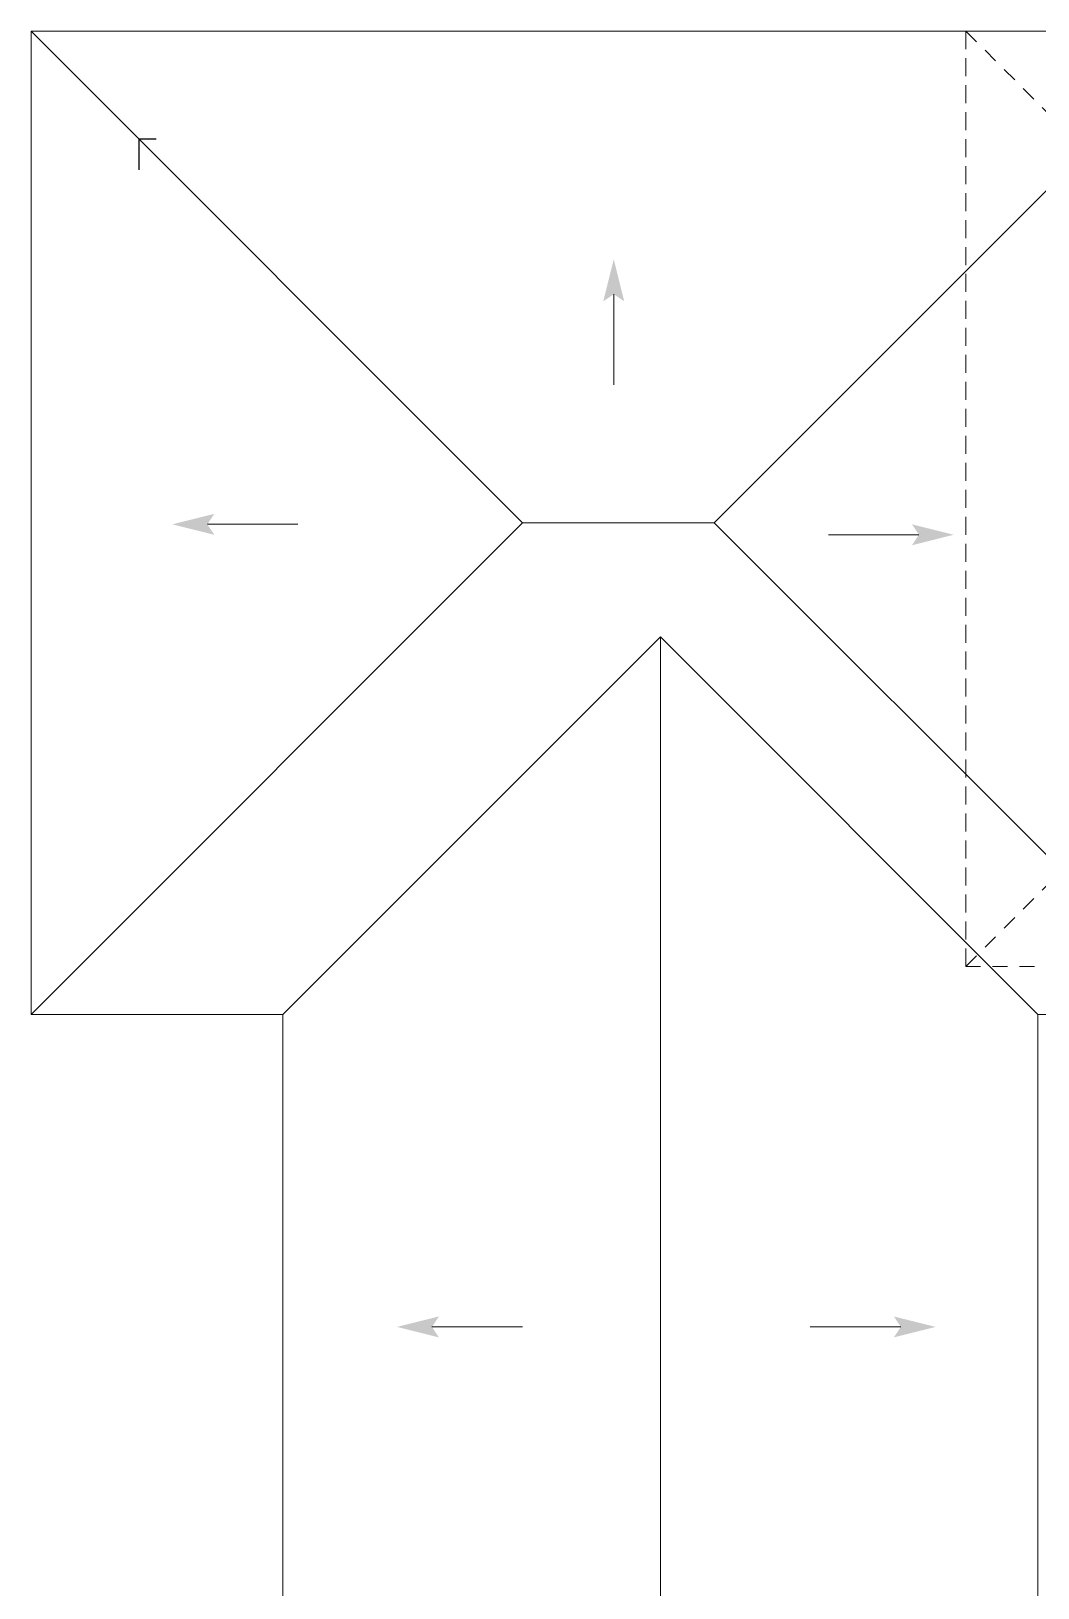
# Model space of a CAD drawing. Header units: metres. Extents: x -232 to 581, y 30 to 789.
# Drawn here: x 90.07 to 98.47, y 596.05 to 609.04 of the extents above; entities that cross this region are included whole.
import ezdxf

# ---------------------------------------------------------------- set-up
doc = ezdxf.new("R2010")
doc.units = ezdxf.units.M
doc.linetypes.add('HIDDEN2', pattern=[0.1875, 0.125, -0.0625])
doc.layers.add('baños', color=140, linetype='Continuous', lineweight=0)
doc.layers.add('textos', color=7, linetype='Continuous', lineweight=0)
doc.layers.add('Techos 1', color=7, linetype='HIDDEN2', lineweight=9, true_color=0x42391a)
doc.styles.get("Standard").update_dxf_attribs({"font": 'arial.ttf'})

# ---------------------------------------------------------------- blocks, each defined once
blk = doc.blocks.new('za_arrw5')
at = {"lineweight": 13}
for points in [[(-1, 0.25), (0, 0), (-0.833, 0)], [(-1, -0.25), (0, 0), (-0.833, 0)]]:
    blk.add_solid(points, dxfattribs=at)
blk = doc.blocks.new('20.03.2026 LN 09 SEGUNDO NIVEL ARQ')
at = {"layer": 'Defpoints', "color": 5}
for p in [(67.339, -42.499), (67.196, -42.754)]:
    blk.add_line(p, (67.196, -42.499), dxfattribs=at)
at = {"layer": 'Techos 1', "color": 5, "linetype": 'ByBlock'}
for p, q in [((66.296, -49.799), (66.296, -41.599)), ((66.296, -41.599), (76.096, -41.599)), ((66.296, -41.599), (70.396, -45.699)), ((74.996, -42.699), (71.996, -45.699)), ((66.296, -49.799), (70.396, -45.699)), ((70.396, -45.699), (71.996, -45.699)), ((76.096, -49.799), (71.996, -45.699)), ((68.396, -49.799), (71.546, -46.649)), ((71.546, -58.349), (71.546, -46.649)), ((74.696, -49.799), (71.546, -46.649)), ((68.396, -49.799), (66.296, -49.799)), ((68.396, -49.799), (68.396, -55.199)), ((76.096, -49.799), (74.696, -49.799)), ((74.696, -49.799), (74.696, -55.199))]:
    blk.add_line(p, q, dxfattribs=at)
at = {"layer": 'Techos 1', "color": 5}
for p, q in [((74.096, -41.599), (74.096, -49.399)), ((74.096, -41.599), (102.146, -41.599)), ((74.096, -41.599), (77.996, -45.499)), ((74.096, -49.399), (74.096, -41.599)), ((74.096, -49.399), (77.996, -45.499)), ((88.843, -49.399), (74.096, -49.399))]:
    blk.add_line(p, q, dxfattribs=at)
at = {"layer": 'textos', "color": 5, "lineweight": 13}
for p, q in [((71.157, -43.792), (71.157, -44.548)), ((67.766, -45.712), (68.522, -45.712)), ((73.703, -45.799), (72.948, -45.799)), ((69.64, -52.406), (70.396, -52.406)), ((73.552, -52.406), (72.796, -52.406))]:
    blk.add_line(p, q, dxfattribs=at)
for p, xscale, yscale, zscale, rotation in [((71.157, -43.502), 0.3491189357928305, 0.3491189357928305, 0.3491189357928305, 90.00273872662001), ((67.475, -45.712), 0.3491189357928307, 0.3491189357928307, 0.3491189357928307, 180.00273872662), ((73.994, -45.799), 0.3491189357928305, 0.3491189357928305, 0.3491189357928305, 0.002738726620007072), ((69.349, -52.406), 0.3491189357928307, 0.3491189357928307, 0.3491189357928307, 180.00273872662), ((73.843, -52.406), -0.3491189357928307, 0.3491189357928307, 0.3491189357928305, 179.9972612733706)]:
    blk.add_blockref('za_arrw5', p, dxfattribs=dict(at, xscale=xscale, yscale=yscale, zscale=zscale, rotation=rotation))
at = {"layer": 'baños', "color": 5, "linetype": 'Continuous', "flags": 8}
for tag, p in [('MATERIAL', (83.781, -42.918, 0)), ('PRODUCT', (83.781, -42.918, 0)), ('TRADENAME', (83.781, -42.918, 0)), ('MODELNUMBER', (83.781, -42.918, 0)), ('MATERIAL', (84.956, -42.918, 0)), ('PRODUCT', (84.956, -42.918, 0)), ('TRADENAME', (84.956, -42.918, 0)), ('MODELNUMBER', (84.956, -42.918, 0))]:
    blk.add_attdef(tag, p, '', height=0.0000254, rotation=180.0001, dxfattribs=at)
at = {"layer": 'baños', "color": 5, "linetype": 'Continuous'}
for tag, p, rotation in [('MATERIAL', (85.891, -56.993), 180.0001), ('PRODUCT', (85.891, -56.993), 180.0001), ('TRADENAME', (85.891, -56.993), 180.0001), ('MODELNUMBER', (85.891, -56.993), 180.0001), ('MODELNUMBER', (86.601, -56.993), 179.9999), ('MATERIAL', (86.601, -56.993), 179.9999), ('PRODUCT', (86.601, -56.993), 179.9999), ('TRADENAME', (86.601, -56.993), 179.9999)]:
    blk.add_attdef(tag, p, '', height=0.0000254, rotation=rotation, dxfattribs=at)

msp = doc.modelspace()

# ---------------------------------------------------------------- block references
at = {"color": 1}
msp.add_blockref('20.03.2026 LN 09 SEGUNDO NIVEL ARQ', (23.77, 650.634), dxfattribs=at)

doc.saveas('drawing.dxf')
